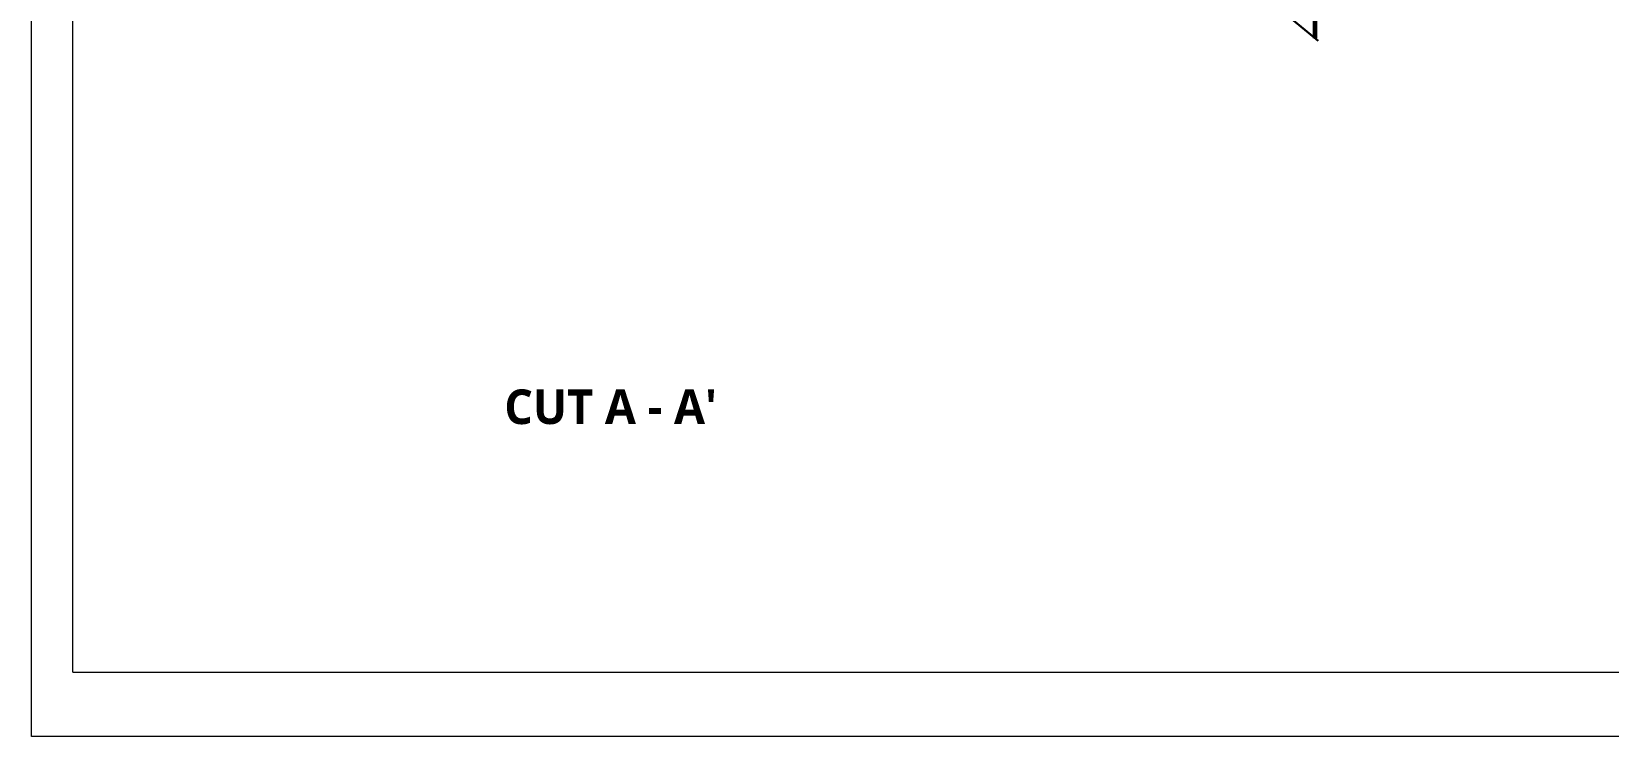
# Model space of a CAD drawing. Extents: x -111 to 1137, y -130 to 54.
# Drawn here: x 632.23 to 655.02, y 14.81 to 24.99 of the extents above; entities that cross this region are included whole.
import ezdxf

# ---------------------------------------------------------------- set-up
doc = ezdxf.new("R2010")
doc.units = 0
doc.layers.get('0').update_dxf_attribs({"lineweight": 0})
for name, color, linetype, lineweight in [('muro', 7, 'Continuous', 18), ('muros', 5, 'Continuous', 60), ('Pluma2', 2, 'Continuous', 20)]:
    doc.layers.add(name, color=color, linetype=linetype, lineweight=lineweight)
doc.layers.add('TEXTO', color=164, linetype='Continuous')

# ---------------------------------------------------------------- blocks, each defined once
blk = doc.blocks.new('cuuad')
at = {"layer": 'Pluma2', "color": 5}
for q in [(621.853, -170.105), (709.104, -226.774)]:
    blk.add_line((621.853, -226.774), q, dxfattribs=at)

msp = doc.modelspace()

# ---------------------------------------------------------------- linework, layer by layer
msp.add_lwpolyline([(632.234, 45.183), (677.796, 45.183), (677.796, 14.808), (632.234, 14.808)], close=True)
msp.add_lwpolyline([(632.234, 45.183), (677.796, 45.183), (677.796, 14.808), (632.234, 14.808)], close=True)
msp.add_lwpolyline([(635.823, 28.972, 0.03, 0.03, 0), (637.321, 28.852, 0.03, 0.03, 0), (638.872, 28.352, 0.03, 0.03, 0), (641.209, 27.852, 0.03, 0.03, 0), (642.8, 27.352, 0.03, 0.03, 0), (643.749, 26.852, 0.03, 0.03, 0), (645.666, 26.352, 0.03, 0.03, 0), (647.889, 25.852, 0.03, 0.03, 0), (650.215, 25.352, 0.03, 0.03, 0), (650.823, 24.852, 0, 0, 0)], format="xyseb")
at = {"layer": 'muros'}
msp.add_line((650.773, 28.972), (650.773, 24.893), dxfattribs=at)

# ---------------------------------------------------------------- block references
at = {"layer": 'muro', "xscale": 0.5054143374475188, "yscale": 0.5054143374475188, "zscale": 0.5054143374475188}
msp.add_blockref('cuuad', (318.539, 130.349), dxfattribs=at)

# ---------------------------------------------------------------- texts
at = {"layer": 'TEXTO', "insert": (639.063, 19.819), "char_height": 0.5, "width": 5.68977, "attachment_point": 1}
msp.add_mtext("{\\fSegoe UI Semibold|b0|i0|c0|p34;CUT A - A'}", dxfattribs=at)

doc.saveas('drawing.dxf')
